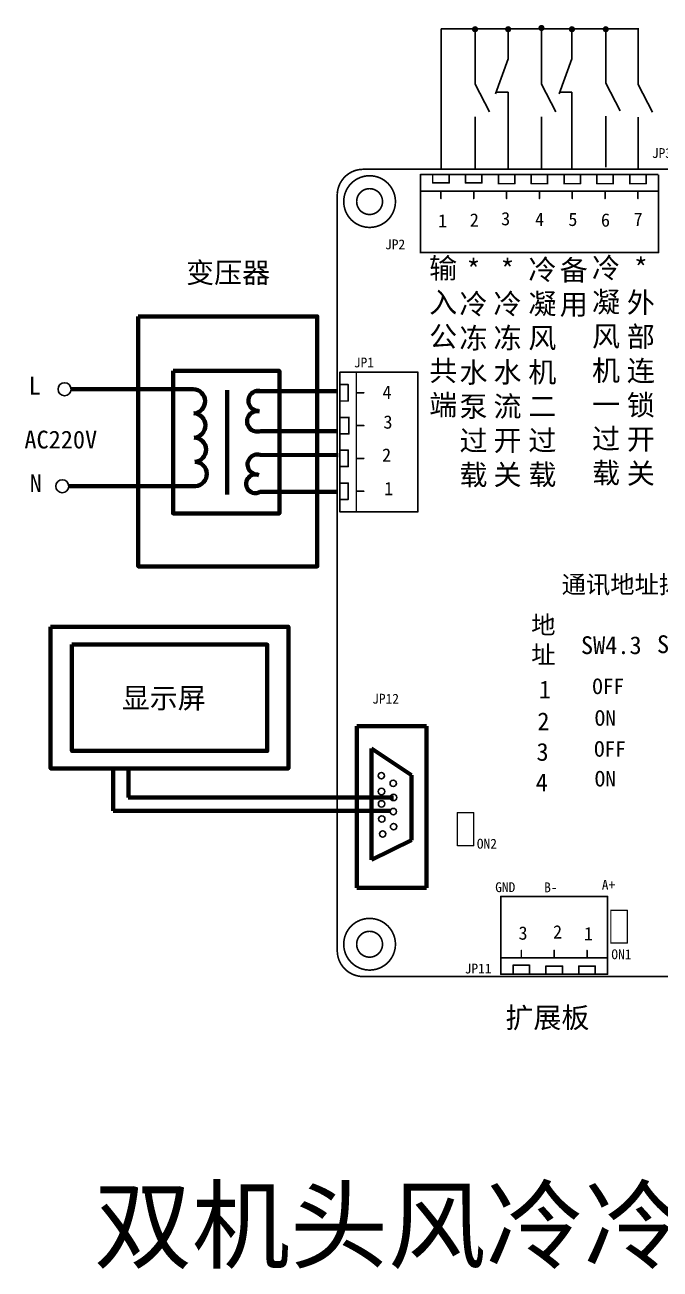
# Model space of a CAD drawing. Extents: x -2.3 to 27.3, y 18.5 to 36.9.
# Drawn here: x 13.34 to 17.21, y 29.16 to 36.74 of the extents above; entities that cross this region are included whole.
import ezdxf

# ---------------------------------------------------------------- set-up
doc = ezdxf.new("R2010")
doc.units = 0
doc.header["$MEASUREMENT"] = 0
doc.layers.get('0').update_dxf_attribs({"linetype": 'CONTINUOUS'})
for name, color, linetype in [('BOTTOMSOLDER', 250, 'CONTINUOUS'), ('instruction', 7, 'CONTINUOUS'), ('KEEPOUTLAYER', 250, 'CONTINUOUS'), ('MECHANICAL1', 251, 'CONTINUOUS'), ('TOPOVERLAY', 250, 'CONTINUOUS')]:
    doc.layers.add(name, color=color, linetype=linetype)
doc.styles.add('宋体', font='')
doc.styles.get('宋体').set_extended_font_data('SimSun')

# ---------------------------------------------------------------- blocks, each defined once
blk = doc.blocks.new('常闭2')
at = {"color": 0}
for p, q in [((1.28, 7.79), (1.28, 5.04)), ((1.28, 1.9), (2.48, 5.21)), ((1.28, 5.04), (2.42, 5.04)), ((1.28, 1.9), (1.28, -0.93))]:
    blk.add_line(p, q, dxfattribs=at)

msp = doc.modelspace()

# ---------------------------------------------------------------- hatches: boundary and pattern name
h = msp.add_hatch(color=256)
edge = h.paths.add_edge_path()
edge.add_arc((16.0807, 36.7146), 0.0189, 180, 540)
h = msp.add_hatch(color=256)
edge = h.paths.add_edge_path()
edge.add_arc((16.282, 36.7146), 0.0189, 180, 540)
h = msp.add_hatch(color=256)
edge = h.paths.add_edge_path()
edge.add_arc((16.4849, 36.7223), 0.0189, 180, 540)
h = msp.add_hatch(color=256)
edge = h.paths.add_edge_path()
edge.add_arc((16.6706, 36.7146), 0.0189, 180, 540)
h = msp.add_hatch(color=256)
edge = h.paths.add_edge_path()
edge.add_arc((16.8767, 36.7146), 0.0189, 180, 540)

# ---------------------------------------------------------------- linework, layer by layer
at = {"layer": 'BOTTOMSOLDER', "color": 0, "linetype": 'Continuous'}
for p, q in [((15.8732, 36.7162), (15.8732, 35.8608)), ((15.8732, 36.7162), (17.0734, 36.7162)), ((16.0805, 36.7239), (16.0805, 36.3805)), ((16.4848, 36.7239), (16.4848, 36.3805)), ((16.8765, 36.7288), (16.8765, 36.3854)), ((17.0734, 36.7211), (17.0734, 36.3777)), ((16.0805, 36.3805), (16.0805, 36.3805)), ((16.0805, 36.3805), (16.168, 36.2119)), ((16.4848, 36.3805), (16.5722, 36.2119)), ((16.4848, 36.3805), (16.4848, 36.3805)), ((16.8765, 36.3854), (16.964, 36.2168)), ((16.8765, 36.3854), (16.8765, 36.3854)), ((17.0734, 36.3777), (17.1609, 36.2091)), ((16.168, 36.2119), (16.168, 36.2119)), ((16.5722, 36.2119), (16.5722, 36.2119)), ((16.8765, 36.1856), (16.8765, 35.8735)), ((16.964, 36.2168), (16.964, 36.2168)), ((16.0805, 36.1807), (16.0805, 35.8685)), ((16.4848, 36.1807), (16.4848, 35.8685)), ((17.0734, 36.1779), (17.0734, 35.8658))]:
    msp.add_line(p, q, dxfattribs=at)
at = {"layer": 'BOTTOMSOLDER', "color": 0, "linetype": 'Continuous', "lineweight": 80}
for p, q in [((13.6216, 34.5211), (13.6216, 34.5211)), ((14.3642, 34.5211), (13.6216, 34.5211)), ((14.5715, 34.5133), (14.5715, 33.8778)), ((14.7455, 34.5084), (15.2414, 34.5084)), ((14.7759, 34.2651), (15.2414, 34.2651)), ((14.7713, 34.1202), (15.2466, 34.1174)), ((14.3784, 33.9292), (13.6056, 33.9292)), ((14.7713, 33.8938), (15.2386, 33.8938)), ((15.7854, 32.4666), (15.3601, 32.4666)), ((15.3601, 32.4666), (15.3606, 32.4568)), ((15.7854, 31.4808), (15.7854, 32.4666)), ((15.3606, 32.4568), (15.3606, 31.4808)), ((15.6944, 32.167), (15.4494, 32.3302)), ((15.4494, 32.3302), (15.4494, 32.2931)), ((15.4494, 32.2931), (15.4494, 31.6513)), ((13.8768, 32.1156), (13.8768, 32.2087)), ((13.9707, 32.0313), (13.9707, 32.2087)), ((15.6944, 31.77), (15.6944, 32.167)), ((13.8768, 31.9491), (13.8768, 32.1156)), ((15.584, 32.0313), (13.9687, 32.0313)), ((13.8768, 31.9491), (15.5639, 31.9491)), ((13.9399, 31.9491), (13.8768, 31.9491)), ((15.4494, 31.6513), (15.6944, 31.77)), ((15.3606, 31.4808), (15.7854, 31.4808))]:
    msp.add_line(p, q, dxfattribs=at)
for points in [[(14.0291, 34.9641), (15.1199, 34.9641), (15.1199, 33.4399), (14.0291, 33.4399)], [(14.2417, 34.6315), (14.8888, 34.6315), (14.8888, 33.7632), (14.2417, 33.7632)], [(13.4953, 33.0717), (14.9438, 33.0717), (14.9438, 32.2087), (13.4953, 32.2087)], [(13.6255, 32.9628), (14.8149, 32.9628), (14.8149, 32.3148), (13.6255, 32.3148)]]:
    msp.add_lwpolyline(points, close=True, dxfattribs=at)
at = {"layer": 'BOTTOMSOLDER', "color": 0, "linetype": 'Continuous'}
for centre, radius in [((13.5807, 34.5199), 0.0395), ((13.5666, 33.9286), 0.0395), ((15.5101, 32.1639), 0.0194), ((15.5101, 32.1639), 0.0194), ((15.5109, 32.0675), 0.0194), ((15.582, 32.1173), 0.0194), ((15.582, 32.1173), 0.0194), ((15.5111, 31.992), 0.0194), ((15.5111, 31.992), 0.0194), ((15.584, 32.0313), 0.0194), ((15.583, 31.9454), 0.0194), ((15.583, 31.9454), 0.0194), ((15.5127, 31.9), 0.0194), ((15.5845, 31.8534), 0.0194), ((15.5182, 31.8085), 0.0194)]:
    msp.add_circle(centre, radius, dxfattribs=at)
at = {"layer": 'BOTTOMSOLDER', "color": 0, "linetype": 'Continuous', "lineweight": 80}
for centre, radius, start, end in [((14.3612, 34.4465), 0.0747, 274.7493, 87.71897), ((14.7607, 34.4496), 0.0608, 75.50796, 271.17478), ((14.3639, 34.2985), 0.0747, 274.7493, 87.71897), ((14.7543, 34.3238), 0.0625, 77.28341, 290.21575), ((14.3675, 34.1508), 0.0747, 274.7493, 87.71897), ((14.3722, 34.0036), 0.0747, 274.7493, 87.71897), ((14.7561, 34.0613), 0.0608, 75.50796, 271.17478), ((14.7431, 33.9433), 0.057, 69.04348, 299.68451)]:
    msp.add_arc(centre, radius, start, end, dxfattribs=at)
at = {"layer": 'instruction', "color": 0}
for p, q in [((16.2819, 35.8608), (16.2819, 36.1541)), ((16.6704, 35.8608), (16.6704, 36.1541))]:
    msp.add_line(p, q, dxfattribs=at)
at = {"layer": 'KEEPOUTLAYER', "color": 0, "const_width": 0.01}
for points in [[(15.2414, 35.7033, -0.414214), (15.3989, 35.8608)], [(15.3989, 30.9396, -0.414214), (15.2414, 31.097)]]:
    msp.add_lwpolyline(points, format="xyb", dxfattribs=at)
at = {"layer": 'KEEPOUTLAYER', "color": 0}
for points, const_width in [([(15.5957, 35.664, 1), (15.2807, 35.664, 1)], 0.01), ([(15.2389, 35.7033, 1), (15.2439, 35.7033, 1)], 0.005), ([(15.2389, 35.7033, 1), (15.2439, 35.7033, 1)], 0.005), ([(15.2782, 35.664, 1), (15.2832, 35.664, 1)], 0.005), ([(15.5932, 35.664, 1), (15.5982, 35.664, 1)], 0.005), ([(15.5957, 31.1364, 1), (15.2807, 31.1364, 1)], 0.01), ([(15.2782, 31.1364, 1), (15.2832, 31.1364, 1)], 0.005), ([(15.5932, 31.1364, 1), (15.5982, 31.1364, 1)], 0.005), ([(15.3964, 30.9396, 1), (15.4014, 30.9396, 1)], 0.005), ([(15.3964, 30.9396, 1), (15.4014, 30.9396, 1)], 0.005)]:
    msp.add_lwpolyline(points, format="xyb", close=True, dxfattribs=dict(at, const_width=const_width))
at = {"layer": 'KEEPOUTLAYER', "color": 0, "const_width": 0.01}
for points in [[(15.3989, 35.8608), (26.3362, 35.8608)], [(15.2414, 31.097), (15.2414, 35.7033)], [(15.3989, 30.9396), (26.3362, 30.9396)]]:
    msp.add_lwpolyline(points, dxfattribs=at)
at = {"layer": 'MECHANICAL1', "color": 0}
for points, const_width in [([(15.517, 35.664, 1), (15.3595, 35.664, 1)], 0.01), ([(15.357, 35.664, 1), (15.362, 35.664, 1)], 0.005), ([(15.5145, 35.664, 1), (15.5195, 35.664, 1)], 0.005), ([(15.517, 31.1364, 1), (15.3595, 31.1364, 1)], 0.01), ([(15.357, 31.1364, 1), (15.362, 31.1364, 1)], 0.005), ([(15.5145, 31.1364, 1), (15.5195, 31.1364, 1)], 0.005)]:
    msp.add_lwpolyline(points, format="xyb", close=True, dxfattribs=dict(at, const_width=const_width))
at = {"layer": 'TOPOVERLAY', "color": 0}
for points, const_width in [([(15.745, 35.8282, 1), (15.75, 35.8282, 1)], 0.005), ([(15.745, 35.8282, 1), (15.75, 35.8282, 1)], 0.005), ([(15.82, 35.8282, 1), (15.825, 35.8282, 1)], 0.005), ([(15.92, 35.8282, 1), (15.925, 35.8282, 1)], 0.005), ([(16.22, 35.8232, 1), (16.225, 35.8232, 1)], 0.005), ([(16.32, 35.8232, 1), (16.325, 35.8232, 1)], 0.005), ([(16.42, 35.8232, 1), (16.425, 35.8232, 1)], 0.005), ([(16.52, 35.8232, 1), (16.525, 35.8232, 1)], 0.005), ([(16.62, 35.8232, 1), (16.625, 35.8232, 1)], 0.005), ([(16.72, 35.8232, 1), (16.725, 35.8232, 1)], 0.005), ([(16.82, 35.8232, 1), (16.825, 35.8232, 1)], 0.005), ([(16.92, 35.8232, 1), (16.925, 35.8232, 1)], 0.005), ([(17.02, 35.8232, 1), (17.025, 35.8232, 1)], 0.005), ([(17.12, 35.8232, 1), (17.125, 35.8232, 1)], 0.005), ([(15.745, 35.7282, 1), (15.75, 35.7282, 1)], 0.005), ([(15.82, 35.7782, 1), (15.825, 35.7782, 1)], 0.005), ([(15.82, 35.7782, 1), (15.825, 35.7782, 1)], 0.005), ([(15.87, 35.7282, 1), (15.875, 35.7282, 1)], 0.005), ([(15.92, 35.7782, 1), (15.925, 35.7782, 1)], 0.005), ([(15.92, 35.7782, 1), (15.925, 35.7782, 1)], 0.005), ([(16.02, 35.7782, 1), (16.025, 35.7782, 1)], 0.005), ([(16.02, 35.7782, 1), (16.025, 35.7782, 1)], 0.005), ([(16.07, 35.7282, 1), (16.075, 35.7282, 1)], 0.005), ([(16.12, 35.7782, 1), (16.125, 35.7782, 1)], 0.005), ([(16.12, 35.7782, 1), (16.125, 35.7782, 1)], 0.005), ([(16.22, 35.7732, 1), (16.225, 35.7732, 1)], 0.005), ([(16.22, 35.7732, 1), (16.225, 35.7732, 1)], 0.005), ([(16.27, 35.7282, 1), (16.275, 35.7282, 1)], 0.005), ([(16.32, 35.7732, 1), (16.325, 35.7732, 1)], 0.005), ([(16.32, 35.7732, 1), (16.325, 35.7732, 1)], 0.005), ([(16.42, 35.7732, 1), (16.425, 35.7732, 1)], 0.005), ([(16.42, 35.7732, 1), (16.425, 35.7732, 1)], 0.005), ([(16.47, 35.7282, 1), (16.475, 35.7282, 1)], 0.005), ([(16.52, 35.7732, 1), (16.525, 35.7732, 1)], 0.005), ([(16.52, 35.7732, 1), (16.525, 35.7732, 1)], 0.005), ([(16.545, 35.7282, 1), (16.55, 35.7282, 1)], 0.005), ([(16.595, 35.7282, 1), (16.6, 35.7282, 1)], 0.005), ([(16.62, 35.7732, 1), (16.625, 35.7732, 1)], 0.005), ([(16.62, 35.7732, 1), (16.625, 35.7732, 1)], 0.005), ([(16.67, 35.7282, 1), (16.675, 35.7282, 1)], 0.005), ([(16.72, 35.7732, 1), (16.725, 35.7732, 1)], 0.005), ([(16.72, 35.7732, 1), (16.725, 35.7732, 1)], 0.005), ([(16.82, 35.7732, 1), (16.825, 35.7732, 1)], 0.005), ([(16.82, 35.7732, 1), (16.825, 35.7732, 1)], 0.005), ([(16.87, 35.7282, 1), (16.875, 35.7282, 1)], 0.005), ([(16.92, 35.7732, 1), (16.925, 35.7732, 1)], 0.005), ([(16.92, 35.7732, 1), (16.925, 35.7732, 1)], 0.005), ([(17.02, 35.7732, 1), (17.025, 35.7732, 1)], 0.005), ([(17.02, 35.7732, 1), (17.025, 35.7732, 1)], 0.005), ([(17.07, 35.7282, 1), (17.075, 35.7282, 1)], 0.005), ([(17.12, 35.7732, 1), (17.125, 35.7732, 1)], 0.005), ([(17.12, 35.7732, 1), (17.125, 35.7732, 1)], 0.005), ([(17.195, 35.7282, 1), (17.2, 35.7282, 1)], 0.005), ([(15.2389, 35.7183, 1), (15.2439, 35.7183, 1)], 0.005), ([(15.87, 35.6832, 1), (15.875, 35.6832, 1)], 0.005), ([(16.07, 35.6832, 1), (16.075, 35.6832, 1)], 0.005), ([(16.27, 35.6832, 1), (16.275, 35.6832, 1)], 0.005), ([(16.47, 35.6832, 1), (16.475, 35.6832, 1)], 0.005), ([(16.67, 35.6832, 1), (16.675, 35.6832, 1)], 0.005), ([(16.87, 35.6832, 1), (16.875, 35.6832, 1)], 0.005), ([(17.07, 35.6832, 1), (17.075, 35.6832, 1)], 0.005), ([(15.745, 35.3532, 1), (15.75, 35.3532, 1)], 0.005), ([(15.745, 35.3532, 1), (15.75, 35.3532, 1)], 0.005), ([(17.195, 35.3532, 1), (17.2, 35.3532, 1)], 0.005), ([(17.195, 35.3532, 1), (17.2, 35.3532, 1)], 0.005), ([(15.255, 34.6232, 1), (15.26, 34.6232, 1)], 0.005), ([(15.255, 34.6232, 1), (15.26, 34.6232, 1)], 0.005), ([(15.355, 34.6232, 1), (15.36, 34.6232, 1)], 0.005), ([(15.73, 34.6232, 1), (15.735, 34.6232, 1)], 0.005), ([(15.73, 34.6232, 1), (15.735, 34.6232, 1)], 0.005), ([(15.255, 34.5482, 1), (15.26, 34.5482, 1)], 0.005), ([(15.305, 34.5482, 1), (15.31, 34.5482, 1)], 0.005), ([(15.305, 34.5482, 1), (15.31, 34.5482, 1)], 0.005), ([(15.255, 34.4482, 1), (15.26, 34.4482, 1)], 0.005), ([(15.305, 34.4482, 1), (15.31, 34.4482, 1)], 0.005), ([(15.305, 34.4482, 1), (15.31, 34.4482, 1)], 0.005), ([(15.355, 34.4982, 1), (15.36, 34.4982, 1)], 0.005), ([(15.4, 34.4982, 1), (15.405, 34.4982, 1)], 0.005), ([(15.26, 34.3482, 1), (15.265, 34.3482, 1)], 0.005), ([(15.31, 34.3482, 1), (15.315, 34.3482, 1)], 0.005), ([(15.31, 34.3482, 1), (15.315, 34.3482, 1)], 0.005), ([(15.355, 34.2982, 1), (15.36, 34.2982, 1)], 0.005), ([(15.4, 34.2982, 1), (15.405, 34.2982, 1)], 0.005), ([(15.26, 34.2482, 1), (15.265, 34.2482, 1)], 0.005), ([(15.31, 34.2482, 1), (15.315, 34.2482, 1)], 0.005), ([(15.31, 34.2482, 1), (15.315, 34.2482, 1)], 0.005), ([(15.255, 34.1482, 1), (15.26, 34.1482, 1)], 0.005), ([(15.305, 34.1482, 1), (15.31, 34.1482, 1)], 0.005), ([(15.305, 34.1482, 1), (15.31, 34.1482, 1)], 0.005), ([(15.355, 34.0982, 1), (15.36, 34.0982, 1)], 0.005), ([(15.4, 34.0982, 1), (15.405, 34.0982, 1)], 0.005), ([(15.255, 34.0482, 1), (15.26, 34.0482, 1)], 0.005), ([(15.305, 34.0482, 1), (15.31, 34.0482, 1)], 0.005), ([(15.305, 34.0482, 1), (15.31, 34.0482, 1)], 0.005), ([(15.255, 33.9482, 1), (15.26, 33.9482, 1)], 0.005), ([(15.305, 33.9482, 1), (15.31, 33.9482, 1)], 0.005), ([(15.305, 33.9482, 1), (15.31, 33.9482, 1)], 0.005), ([(15.255, 33.8482, 1), (15.26, 33.8482, 1)], 0.005), ([(15.305, 33.8482, 1), (15.31, 33.8482, 1)], 0.005), ([(15.305, 33.8482, 1), (15.31, 33.8482, 1)], 0.005), ([(15.355, 33.8982, 1), (15.36, 33.8982, 1)], 0.005), ([(15.4, 33.8982, 1), (15.405, 33.8982, 1)], 0.005), ([(15.255, 33.7732, 1), (15.26, 33.7732, 1)], 0.005), ([(15.255, 33.7732, 1), (15.26, 33.7732, 1)], 0.005), ([(15.355, 33.7732, 1), (15.36, 33.7732, 1)], 0.005), ([(15.73, 33.7732, 1), (15.735, 33.7732, 1)], 0.005), ([(15.73, 33.7732, 1), (15.735, 33.7732, 1)], 0.005), ([(15.9705, 31.9382, 1), (15.9745, 31.9382, 1)], 0.00394), ([(15.9705, 31.9382, 1), (15.9745, 31.9382, 1)], 0.00394), ([(16.0705, 31.9382, 1), (16.0745, 31.9382, 1)], 0.00394), ([(16.0705, 31.9382, 1), (16.0745, 31.9382, 1)], 0.00394), ([(15.9705, 31.7382, 1), (15.9745, 31.7382, 1)], 0.00394), ([(15.9705, 31.7382, 1), (15.9745, 31.7382, 1)], 0.00394), ([(16.0705, 31.7382, 1), (16.0745, 31.7382, 1)], 0.00394), ([(16.0705, 31.7382, 1), (16.0745, 31.7382, 1)], 0.00394), ([(16.235, 31.4282, 1), (16.24, 31.4282, 1)], 0.005), ([(16.235, 31.4282, 1), (16.24, 31.4282, 1)], 0.005), ([(16.885, 31.4282, 1), (16.89, 31.4282, 1)], 0.005), ([(16.885, 31.4282, 1), (16.89, 31.4282, 1)], 0.005), ([(16.9055, 31.3432, 1), (16.9095, 31.3432, 1)], 0.00394), ([(16.9055, 31.3432, 1), (16.9095, 31.3432, 1)], 0.00394), ([(17.0055, 31.3432, 1), (17.0095, 31.3432, 1)], 0.00394), ([(17.0055, 31.3432, 1), (17.0095, 31.3432, 1)], 0.00394), ([(16.36, 31.0982, 1), (16.365, 31.0982, 1)], 0.005), ([(16.56, 31.0982, 1), (16.565, 31.0982, 1)], 0.005), ([(16.76, 31.0982, 1), (16.765, 31.0982, 1)], 0.005), ([(16.9055, 31.1432, 1), (16.9095, 31.1432, 1)], 0.00394), ([(16.9055, 31.1432, 1), (16.9095, 31.1432, 1)], 0.00394), ([(17.0055, 31.1432, 1), (17.0095, 31.1432, 1)], 0.00394), ([(17.0055, 31.1432, 1), (17.0095, 31.1432, 1)], 0.00394), ([(16.235, 31.0532, 1), (16.24, 31.0532, 1)], 0.005), ([(16.36, 31.0532, 1), (16.365, 31.0532, 1)], 0.005), ([(16.56, 31.0532, 1), (16.565, 31.0532, 1)], 0.005), ([(16.76, 31.0532, 1), (16.765, 31.0532, 1)], 0.005), ([(16.885, 31.0532, 1), (16.89, 31.0532, 1)], 0.005), ([(16.235, 30.9532, 1), (16.24, 30.9532, 1)], 0.005), ([(16.235, 30.9532, 1), (16.24, 30.9532, 1)], 0.005), ([(16.31, 31.0082, 1), (16.315, 31.0082, 1)], 0.005), ([(16.31, 31.0082, 1), (16.315, 31.0082, 1)], 0.005), ([(16.31, 30.9582, 1), (16.315, 30.9582, 1)], 0.005), ([(16.41, 31.0082, 1), (16.415, 31.0082, 1)], 0.005), ([(16.41, 31.0082, 1), (16.415, 31.0082, 1)], 0.005), ([(16.41, 30.9582, 1), (16.415, 30.9582, 1)], 0.005), ([(16.51, 31.0032, 1), (16.515, 31.0032, 1)], 0.005), ([(16.51, 31.0032, 1), (16.515, 31.0032, 1)], 0.005), ([(16.51, 30.9532, 1), (16.515, 30.9532, 1)], 0.005), ([(16.61, 31.0032, 1), (16.615, 31.0032, 1)], 0.005), ([(16.61, 31.0032, 1), (16.615, 31.0032, 1)], 0.005), ([(16.61, 30.9532, 1), (16.615, 30.9532, 1)], 0.005), ([(16.71, 31.0032, 1), (16.715, 31.0032, 1)], 0.005), ([(16.71, 31.0032, 1), (16.715, 31.0032, 1)], 0.005), ([(16.71, 30.9532, 1), (16.715, 30.9532, 1)], 0.005), ([(16.81, 31.0032, 1), (16.815, 31.0032, 1)], 0.005), ([(16.81, 31.0032, 1), (16.815, 31.0032, 1)], 0.005), ([(16.81, 30.9532, 1), (16.815, 30.9532, 1)], 0.005), ([(16.885, 30.9532, 1), (16.89, 30.9532, 1)], 0.005), ([(16.885, 30.9532, 1), (16.89, 30.9532, 1)], 0.005), ([(15.3814, 30.9396, 1), (15.3864, 30.9396, 1)], 0.005)]:
    msp.add_lwpolyline(points, format="xyb", close=True, dxfattribs=dict(at, const_width=const_width))
for points, const_width in [([(15.7475, 35.8282), (17.1975, 35.8282)], 0.01), ([(15.7475, 35.3532), (15.7475, 35.8282)], 0.01), ([(15.8225, 35.7782), (15.8225, 35.8282)], 0.01), ([(15.9225, 35.7782), (15.9225, 35.8282)], 0.01), ([(16.0225, 35.7782), (16.0225, 35.8282)], 0.01), ([(16.1225, 35.7782), (16.1225, 35.8282)], 0.01), ([(16.2225, 35.7732), (16.2225, 35.8232)], 0.01), ([(16.3225, 35.7732), (16.3225, 35.8232)], 0.01), ([(16.4225, 35.7732), (16.4225, 35.8232)], 0.01), ([(16.5225, 35.7732), (16.5225, 35.8232)], 0.01), ([(16.6225, 35.7732), (16.6225, 35.8232)], 0.01), ([(16.7225, 35.7732), (16.7225, 35.8232)], 0.01), ([(16.8225, 35.7732), (16.8225, 35.8232)], 0.01), ([(16.9225, 35.7732), (16.9225, 35.8232)], 0.01), ([(17.0225, 35.7732), (17.0225, 35.8232)], 0.01), ([(17.1225, 35.7732), (17.1225, 35.8232)], 0.01), ([(17.1975, 35.3532), (17.1975, 35.8282)], 0.01), ([(15.7475, 35.7282), (16.5975, 35.7282)], 0.01), ([(15.8225, 35.7782), (15.9225, 35.7782)], 0.01), ([(15.8725, 35.6832), (15.8725, 35.7282)], 0.01), ([(16.0225, 35.7782), (16.1225, 35.7782)], 0.01), ([(16.0725, 35.6832), (16.0725, 35.7282)], 0.01), ([(16.2225, 35.7732), (16.3225, 35.7732)], 0.01), ([(16.2725, 35.6832), (16.2725, 35.7282)], 0.01), ([(16.4225, 35.7732), (16.5225, 35.7732)], 0.01), ([(16.4725, 35.6832), (16.4725, 35.7282)], 0.01), ([(16.5475, 35.7282), (17.1975, 35.7282)], 0.01), ([(16.6225, 35.7732), (16.7225, 35.7732)], 0.01), ([(16.6725, 35.6832), (16.6725, 35.7282)], 0.01), ([(16.8225, 35.7732), (16.9225, 35.7732)], 0.01), ([(16.8725, 35.6832), (16.8725, 35.7282)], 0.01), ([(17.0225, 35.7732), (17.1225, 35.7732)], 0.01), ([(17.0725, 35.6832), (17.0725, 35.7282)], 0.01), ([(15.7475, 35.3532), (17.1975, 35.3532)], 0.01), ([(15.2575, 33.7732), (15.2575, 34.6232)], 0.01), ([(15.2575, 34.6232), (15.7325, 34.6232)], 0.01), ([(15.3575, 33.7732), (15.3575, 34.6232)], 0.01), ([(15.7325, 33.7732), (15.7325, 34.6232)], 0.01), ([(15.2575, 34.5482), (15.3075, 34.5482)], 0.01), ([(15.3075, 34.4482), (15.3075, 34.5482)], 0.01), ([(15.2575, 34.4482), (15.3075, 34.4482)], 0.01), ([(15.3575, 34.4982), (15.4025, 34.4982)], 0.01), ([(15.2625, 34.3482), (15.3125, 34.3482)], 0.01), ([(15.3125, 34.2482), (15.3125, 34.3482)], 0.01), ([(15.3575, 34.2982), (15.4025, 34.2982)], 0.01), ([(15.2625, 34.2482), (15.3125, 34.2482)], 0.01), ([(15.2575, 34.1482), (15.3075, 34.1482)], 0.01), ([(15.3075, 34.0482), (15.3075, 34.1482)], 0.01), ([(15.3575, 34.0982), (15.4025, 34.0982)], 0.01), ([(15.2575, 34.0482), (15.3075, 34.0482)], 0.01), ([(15.2575, 33.9482), (15.3075, 33.9482)], 0.01), ([(15.3075, 33.8482), (15.3075, 33.9482)], 0.01), ([(15.2575, 33.8482), (15.3075, 33.8482)], 0.01), ([(15.3575, 33.8982), (15.4025, 33.8982)], 0.01), ([(15.2575, 33.7732), (15.7325, 33.7732)], 0.01), ([(15.9725, 31.9382), (16.0725, 31.9382)], 0.00787), ([(15.9725, 31.7382), (15.9725, 31.9382)], 0.00787), ([(16.0725, 31.7382), (16.0725, 31.9382)], 0.00787), ([(15.9725, 31.7382), (16.0725, 31.7382)], 0.00787), ([(16.2375, 30.9532), (16.2375, 31.4282)], 0.01), ([(16.2375, 31.4282), (16.8875, 31.4282)], 0.01), ([(16.8875, 30.9532), (16.8875, 31.4282)], 0.01), ([(16.9075, 31.3432), (17.0075, 31.3432)], 0.00787), ([(16.9075, 31.1432), (16.9075, 31.3432)], 0.00787), ([(17.0075, 31.1432), (17.0075, 31.3432)], 0.00787), ([(16.3625, 31.0532), (16.3625, 31.0982)], 0.01), ([(16.5625, 31.0532), (16.5625, 31.0982)], 0.01), ([(16.7625, 31.0532), (16.7625, 31.0982)], 0.01), ([(16.9075, 31.1432), (17.0075, 31.1432)], 0.00787), ([(16.2375, 31.0532), (16.8875, 31.0532)], 0.01), ([(16.2375, 30.9532), (16.8875, 30.9532)], 0.01), ([(16.3125, 30.9582), (16.3125, 31.0082)], 0.01), ([(16.3125, 31.0082), (16.4125, 31.0082)], 0.01), ([(16.4125, 30.9582), (16.4125, 31.0082)], 0.01), ([(16.5125, 30.9532), (16.5125, 31.0032)], 0.01), ([(16.5125, 31.0032), (16.6125, 31.0032)], 0.01), ([(16.6125, 30.9532), (16.6125, 31.0032)], 0.01), ([(16.7125, 31.0032), (16.8125, 31.0032)], 0.01), ([(16.7125, 30.9532), (16.7125, 31.0032)], 0.01), ([(16.8125, 30.9532), (16.8125, 31.0032)], 0.01)]:
    msp.add_lwpolyline(points, dxfattribs=dict(at, const_width=const_width))

# ---------------------------------------------------------------- block references
at = {"color": 0, "xscale": 0.0644779979224186, "yscale": 0.06447799792241815, "zscale": 0.06447799792241861, "rotation": 180}
for p in [(16.3646, 36.6563), (16.7531, 36.6563)]:
    msp.add_blockref('常闭2', p, dxfattribs=at)

# ---------------------------------------------------------------- texts
at = {"layer": 'BOTTOMSOLDER', "color": 0, "linetype": 'Continuous'}
for s, insert, char_height, width, attachment_point in [('{\\fSimSun|b0|i0|c134|p54;变压器}', (14.3209, 35.2932), 0.125, 0.811667, 1), ('{\\fSimSun|b0|i0|c134|p54;输入公共端}', (15.8864, 35.3208), 0.125, 0.036797, 2), ('{\\fSimSun|b0|i0|c134|p54;*冷冻\\P水泵过载}', (16.071, 35.3105), 0.125, 0.036797, 2), ('{\\fSimSun|b0|i0|c134|p54;*\\P冷冻\\P水流开关}', (16.2781, 35.3116), 0.125, 0.036797, 2), ('{\\fSimSun|b0|i0|c134|p54;冷凝风机二过载}', (16.4904, 35.3117), 0.125, 0.036797, 2), ('{\\fSimSun|b0|i0|c134|p54;备用}', (16.6816, 35.3085), 0.125, 0.036797, 2), ('{\\fSimSun|b0|i0|c134|p54;冷凝风机一过载}', (16.8782, 35.3223), 0.125, 0.036797, 2), ('{\\fSimSun|b0|i0|c134|p54;*外部连锁开关}', (17.0905, 35.3195), 0.125, 0.036797, 2), ('L', (13.3616, 34.596), 0.1086, 0.036797, 1), ('AC220V', (13.336, 34.2673), 0.10857, 0.036797, 1), ('N', (13.3684, 34.0012), 0.1086, 0.036797, 1), ('{\\fSimSun|b0|i0|c134|p54;通讯地址拨码}', (16.6077, 33.3841), 0.108573, 1.019296, 1), ('{\\fSimSun|b0|i0|c134|p54;地址}', (16.4225, 33.1372), 0.108573, 0.036797, 1), ('{\\fSimSun|b0|i0|c134|p54;显示屏}', (13.929, 32.7), 0.125, 0.811667, 1), ('1', (16.4691, 32.7435), 0.1086, 0.036797, 1), ('2', (16.4601, 32.5497), 0.1086, 0.036797, 1), ('3', (16.4548, 32.3635), 0.1086, 0.036797, 1), ('4', (16.4501, 32.1772), 0.1086, 0.036797, 1), ('{\\fSimSun|b0|i0|c134|p54;扩展板}', (16.2653, 30.7512), 0.125, 0.811667, 1), ('\\pt2.1878,11.814;{\\fSimSun|b0|i0|c134|p54;双机头风冷冷水}', (13.7596, 29.6423), 0.437567, 5.040106, 1)]:
    msp.add_mtext(s, dxfattribs=dict(at, insert=insert, char_height=char_height, width=width, attachment_point=attachment_point))
at = {"layer": 'BOTTOMSOLDER', "color": 0, "linetype": 'Continuous', "char_height": 0.10857, "width": 0.036797, "attachment_point": 1, "style": '宋体'}
for s, insert in [('SW4.3', (16.7257, 33.0138)), ('SW4.2', (17.1887, 33.0197))]:
    msp.add_mtext(s, dxfattribs=dict(at, insert=insert))
at = {"layer": 'TOPOVERLAY', "color": 0}
for s, height, p in [('JP3', 0.06, (17.1577, 35.9299)), ('1 ', 0.081, (15.8554, 35.5061)), ('2', 0.081, (16.0487, 35.5112)), ('3', 0.081, (16.2394, 35.5191)), ('4', 0.081, (16.446, 35.5151)), ('5', 0.081, (16.6487, 35.5151)), ('6', 0.081, (16.8474, 35.5112)), ('7', 0.081, (17.046, 35.5151)), ('4', 0.081, (15.5168, 34.4611)), ('3', 0.081, (15.5226, 34.2796)), ('2', 0.081, (15.5144, 34.0781)), ('1', 0.081, (15.5272, 33.8741)), ('JP12', 0.06, (15.4541, 32.6033)), ('3', 0.081, (16.3454, 31.1641)), ('2', 0.081, (16.5555, 31.1712)), ('1 ', 0.081, (16.7439, 31.1601)), ('JP11', 0.06, (16.0175, 30.9582))]:
    msp.add_text(s, height=height, dxfattribs=at).set_placement(p)
for s, p in [('JP2', (15.5325, 35.3732)), ('JP1', (15.3425, 34.6532)), ('GND', (16.2035, 31.4542)), ('B-', (16.5015, 31.4532)), ('A+', (16.8525, 31.4682))]:
    msp.add_text(s, height=0.06, rotation=360, dxfattribs=at).set_placement(p)
at = {"layer": 'TOPOVERLAY', "color": 0, "style": '宋体'}
for s, p in [('OFF', (16.7944, 32.6613)), ('ON', (16.8089, 32.4683)), ('OFF', (16.8054, 32.2796)), ('ON', (16.8089, 32.0981))]:
    msp.add_text(s, height=0.09479, dxfattribs=at).set_placement(p)
for s, p in [('ON2', (16.0915, 31.7192)), ('ON1', (16.9105, 31.0452))]:
    msp.add_text(s, height=0.06, rotation=360, dxfattribs=at).set_placement(p)

doc.saveas('drawing.dxf')
